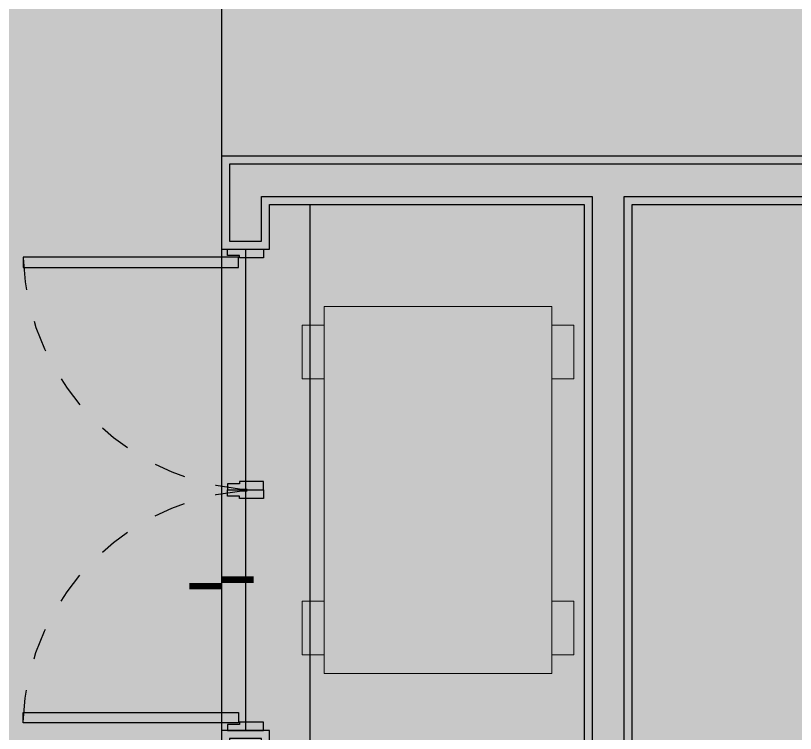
# Model space of a CAD drawing. Header units: millimetres. Extents: x 28 to 201, y 462 to 575.
# Drawn here: x 118.554 to 120.985, y 559.217 to 561.454 of the extents above; entities that cross this region are included whole.
import ezdxf

# ---------------------------------------------------------------- set-up
doc = ezdxf.new("R2010")
doc.units = ezdxf.units.MM
doc.linetypes.add('HIDDEN2', pattern=[0.1875, 0.125, -0.0625])
for name, color, linetype in [('1- 3', 3, 'Continuous'), ('1- NIVEL', 8, 'Continuous'), ('8 hatch 2', 104, 'Continuous'), ('PUERTAS', 2, 'Continuous')]:
    doc.layers.add(name, color=color, linetype=linetype)

# ---------------------------------------------------------------- blocks, each defined once
blk = doc.blocks.new('pta')
at = {"layer": 'PUERTAS'}
for points in [[(-0.0758, 0.9995), (-0.0758, 0.1041), (-0.0331, 0.104), (-0.0331, 0.9993)], [(-1, 0), (-0.9642, 0), (-0.9642, 0.1003), (-0.974, 0.1003), (-0.974, 0.1491), (-1, 0.1491)], [(-0.026, 0.1003), (-0.026, 0.1491), (0, 0.1491), (0, 0), (-0.0358, 0), (-0.0358, 0.1003)]]:
    blk.add_lwpolyline(points, close=True, dxfattribs=at)
at = {"layer": 'PUERTAS', "color": 7, "linetype": 'HIDDEN2'}
blk.add_arc((0, 0), 1, 92.0594, 180, dxfattribs=at)
blk = doc.blocks.new('CAMNIV')
at = {"layer": '1- NIVEL', "const_width": 0.02}
for points in [[(0, 0), (0, 0.1)], [(0.0203, -0.1), (0.0203, 0)]]:
    blk.add_lwpolyline(points, dxfattribs=at)
blk = doc.blocks.new('CTOBOM')
at = {"color": 0, "lineweight": 20}
for p, q in [((5.1258, -3.2669), (4.9585, -3.2669)), ((4.9585, -3.2669), (4.9585, -3.3355)), ((5.1258, -3.3355), (5.1258, -3.2669)), ((5.8184, -3.3355), (5.8184, -3.2669)), ((5.8184, -3.2669), (5.9856, -3.2669)), ((5.9856, -3.2669), (5.9856, -3.3355)), ((4.9005, -3.3355), (6.0437, -3.3355)), ((4.9005, -4.0458), (4.9005, -3.3355)), ((4.9585, -3.3355), (5.1258, -3.3355)), ((5.9856, -3.3355), (5.8184, -3.3355)), ((6.0437, -3.3355), (6.0437, -4.0458)), ((6.0437, -4.0458), (4.9005, -4.0458)), ((4.9585, -4.1144), (4.9585, -4.0458)), ((4.9585, -4.0458), (5.1258, -4.0458)), ((5.1258, -4.0458), (5.1258, -4.1144)), ((5.8184, -4.0458), (5.8184, -4.1144)), ((5.9856, -4.0458), (5.8184, -4.0458)), ((5.9856, -4.1144), (5.9856, -4.0458)), ((5.1258, -4.1144), (4.9585, -4.1144)), ((5.8184, -4.1144), (5.9856, -4.1144))]:
    blk.add_line(p, q, dxfattribs=at)
at = {"color": 0, "ltscale": 0.075}
for p, q in [((4.5819, -4.0905), (6.3619, -4.0905)), ((4.7219, -4.2905), (6.2219, -4.2905)), ((4.7219, -4.3655), (6.2219, -4.3655))]:
    blk.add_line(p, q, dxfattribs=at)
for points in [[(4.4319, -1.4166), (4.4319, -4.3655), (4.7219, -4.3655), (4.7219, -4.2155), (4.5819, -4.2155), (4.5819, -3.2355), (6.3619, -3.2355), (6.3619, -4.2155), (6.2219, -4.2155), (6.2219, -4.3655), (6.6119, -4.3655), (6.6119, -4.2155), (6.5119, -4.2155), (6.5119, -3.0855), (4.5819, -3.0855), (4.5819, -1.4166)], [(4.4569, -1.4416), (4.4569, -4.3405), (4.6969, -4.3405), (4.6969, -4.2405), (4.5569, -4.2405), (4.5569, -3.2105), (6.3869, -3.2105), (6.3869, -4.2405), (6.2469, -4.2405), (6.2469, -4.3405), (6.5869, -4.3405), (6.5869, -4.2405), (6.4869, -4.2405), (6.4869, -3.1105), (4.5569, -3.1105), (4.5569, -1.4416)]]:
    blk.add_lwpolyline(points, dxfattribs=at)
at = {"color": 0, "ltscale": 0.075, "yscale": 0.7500001418611624, "zscale": 0.7500001418611624, "rotation": 180}
for p, xscale in [((4.7219, -4.2346), 0.7500001418611624), ((6.2219, -4.2346), -0.7500001418611624)]:
    blk.add_blockref('pta', p, dxfattribs=dict(at, xscale=xscale))
at = {"color": 0}
blk.add_blockref('CAMNIV', (5.7513, -4.3655), dxfattribs=at)
blk = doc.blocks.new('*E60')
at = {"layer": '8 hatch 2', "ltscale": 2, "transparency": 33554483}
h = blk.add_hatch(color=6, dxfattribs=at)
h.dxf.hatch_style = 1
h.paths.add_polyline_path([(79.8405, 79.605), (60.15, 79.605), (60.15, 62.2609), (84.4994, 62.2609)])

msp = doc.modelspace()

# ---------------------------------------------------------------- linework, layer by layer
at = {"layer": '1- 3'}
msp.add_line((119.1958, 565.4474), (119.1958, 548.1032), dxfattribs=at)

# ---------------------------------------------------------------- block references
at = {"color": 1}
msp.add_blockref('*E60', (43.7209, 485.8423), dxfattribs=at)
at = {"layer": '1- 3', "rotation": 270}
msp.add_blockref('CTOBOM', (123.5614, 565.4474), dxfattribs=at)

doc.saveas('drawing.dxf')
